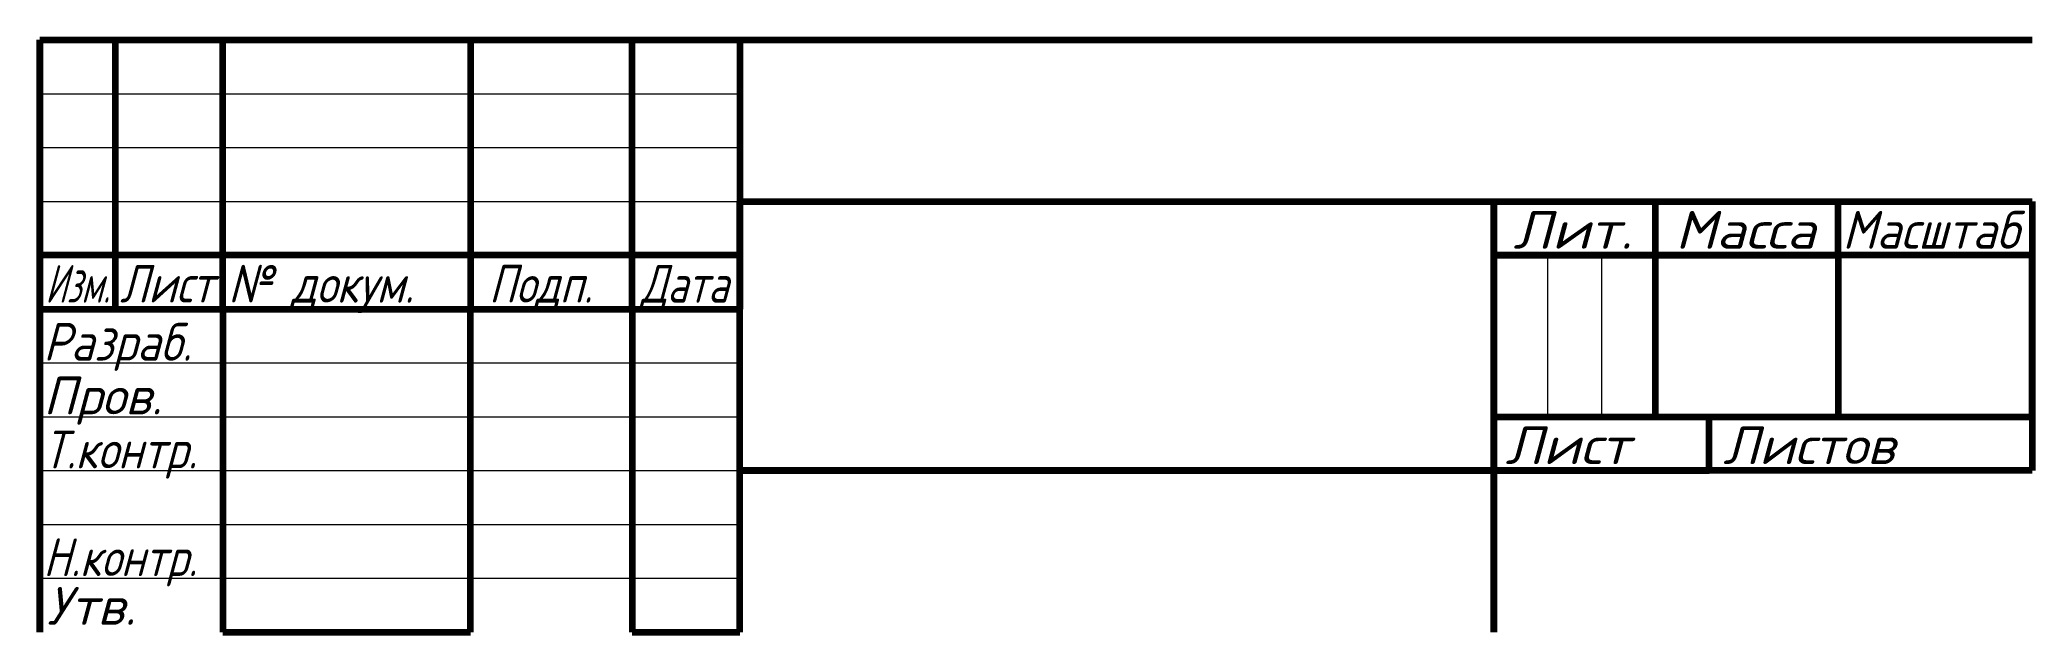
# Model space of a CAD drawing. Header units: millimetres. Extents: x 230 to 415, y 5 to 60.
import ezdxf
from ezdxf.enums import TextEntityAlignment as Align

# ---------------------------------------------------------------- set-up
doc = ezdxf.new("R2010")
doc.units = ezdxf.units.MM
doc.layers.add('Толстые', color=1, linetype='Continuous', lineweight=100)
doc.layers.add('Тонкие', color=7, linetype='Continuous')
doc.styles.add('Наклонный', font='isocpeur.ttf', dxfattribs={"oblique": 15})

# ---------------------------------------------------------------- blocks, each defined once
blk = doc.blocks.new('*U0')
at = {"layer": 'Тонкие', "lineweight": 20}
blk.add_line((-32.5, 0), (32.5, 0), dxfattribs=at)
blk = doc.blocks.new('*U1')
at = {"layer": 'Тонкие', "color": 0, "linetype": 'ByBlock', "lineweight": -2, "transparency": 16777216}
for p in [(0, 20), (0, 15), (0, 10), (0, 5), (0, 0)]:
    blk.add_blockref('*U0', p, dxfattribs=at)
blk = doc.blocks.new('*U2')
at = {"layer": 'Тонкие', "lineweight": 20}
blk.add_line((-32.5, 0), (32.5, 0), dxfattribs=at)
blk = doc.blocks.new('*U3')
at = {"layer": 'Тонкие', "color": 0, "linetype": 'ByBlock', "lineweight": -2, "transparency": 16777216}
for p in [(0, 10), (0, 5), (0, 0)]:
    blk.add_blockref('*U2', p, dxfattribs=at)

msp = doc.modelspace()

# ---------------------------------------------------------------- linework, layer by layer
at = {"layer": 'Толстые', "lineweight": 100}
for p, q in [((230, 60), (230, 5)), ((230, 60), (415, 60)), ((230, 5), (230, 60)), ((237, 60), (237, 35)), ((247, 35), (247, 60)), ((247, 60), (270, 60)), ((270, 60), (270, 35)), ((285, 35), (285, 60)), ((285, 60), (295, 60)), ((295, 60), (295, 35)), ((295, 60), (295, 45)), ((295, 45), (415, 45)), ((295, 20), (295, 45)), ((365, 20), (365, 45)), ((365, 45), (365, 5)), ((365, 45), (370, 45)), ((365, 45), (380, 45)), ((380, 45), (380, 40)), ((397, 40), (397, 45)), ((415, 45), (415, 20)), ((295, 40), (230, 40)), ((415, 40), (365, 40)), ((365, 40), (380, 40)), ((380, 40), (397, 40)), ((380, 40), (380, 25)), ((397, 40), (392, 40)), ((392, 40), (397, 40)), ((397, 40), (397, 25)), ((415, 25), (415, 40)), ((230, 35), (295, 35)), ((247, 35), (247, 5)), ((270, 5), (270, 35)), ((285, 35), (285, 5)), ((295, 5), (295, 35)), ((365, 20), (365, 25)), ((365, 25), (415, 25)), ((385, 20), (385, 25)), ((415, 20), (295, 20)), ((295, 20), (365, 20)), ((365, 5), (365, 20)), ((365, 20), (385, 20)), ((247, 5), (270, 5)), ((285, 5), (295, 5))]:
    msp.add_line(p, q, dxfattribs=at)
at = {"layer": 'Тонкие', "lineweight": 20}
for p, q in [((370, 40), (370, 25)), ((375, 40), (375, 25))]:
    msp.add_line(p, q, dxfattribs=at)

# ---------------------------------------------------------------- block references
for name, p in [('*U3', (262.5, 45)), ('*U1', (262.5, 10))]:
    msp.add_blockref(name, p, dxfattribs=at)

# ---------------------------------------------------------------- texts
at = {"layer": 'Тонкие', "lineweight": 20, "style": 'Наклонный', "oblique": 15}
for s, width, p, p2 in [('Лит.', 1.172143, (366.81, 40.61), (377.88, 40.61)), ('Масса', 1.005623, (381.88, 40.61), (394.9, 40.61)), ('Масштаб', 0.836681, (397.38, 40.61), (413.78, 40.61)), ('Изм.', 0.672204, (230.5, 35.6), (236.5, 35.6)), ('Лист', 0.826636, (237.44, 35.61), (246.12, 35.61)), ('№ докум.', 0.862887, (247.5, 35.6), (264.71, 35.6)), ('Подп.', 0.858085, (271.7, 35.6), (281.31, 35.6)), ('Дата', 0.682373, (285.81, 35.6), (293.93, 35.6)), ('Разраб.', 0.829051, (230.32, 30.21), (244.1, 30.21)), ('Пров.', 0.981872, (230.33, 25.22), (241.33, 25.22)), ('Лист', 1.10076, (366.08, 20.61), (377.63, 20.61)), ('Листов', 1.034302, (386.3, 20.61), (402.23, 20.61)), ('Т.контр.', 0.800162, (230.32, 20.21), (244.6, 20.21)), ('Н.контр.', 0.800162, (230.32, 10.21), (244.6, 10.21)), ('Утв.', 0.873303, (230.65, 5.69), (238.9, 5.69))]:
    msp.add_text(s, height=3.5, dxfattribs=dict(at, width=width)).set_placement(p, p2, align=Align.FIT)

doc.saveas('drawing.dxf')
